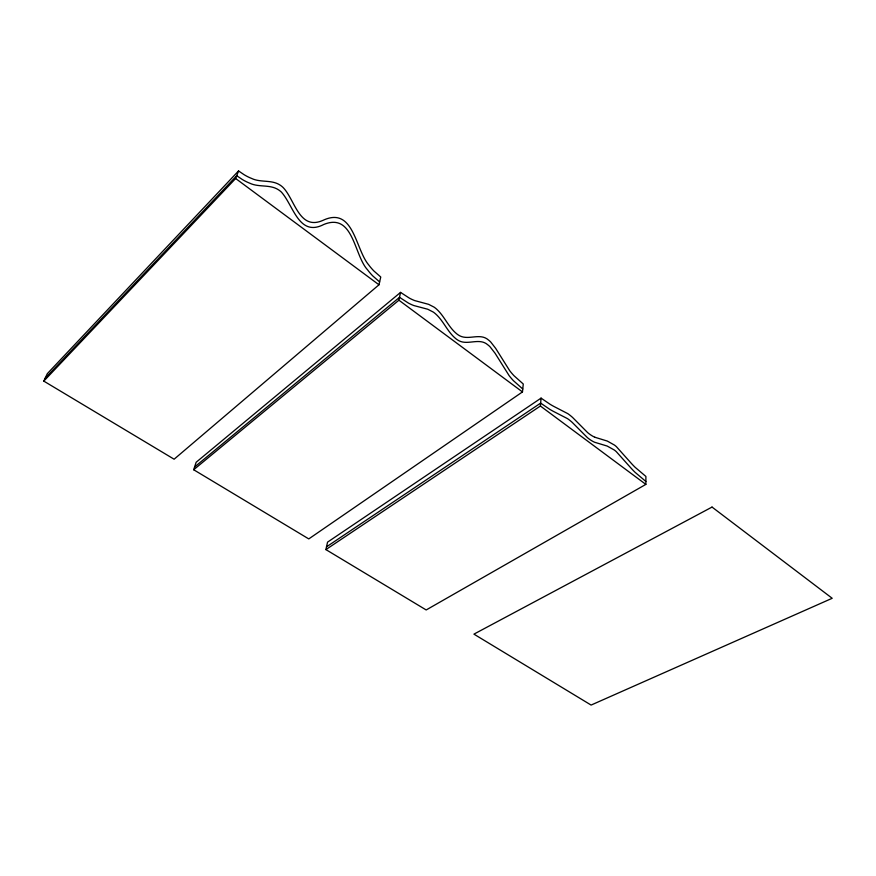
<?xml version="1.0" encoding="UTF-8"?>
<svg xmlns="http://www.w3.org/2000/svg" width="876" height="876" viewBox="0 0 876 876"><rect width="100%" height="100%" fill="white"/><g stroke="black" fill="none" stroke-linecap="round" stroke-linejoin="round"><path stroke-width="1.31" d="M594.848 437.255A29.171 14.826 57.1 0 1 587.687 432.656L572.608 417.48A34.449 18.265 57.4 0 0 567.768 413.625L554.201 406.617A73.672 37.438 55.1 0 1 550.062 404.263L541.061 398.12L327.558 542.135L325.894 549.591L426.185 609.959L645.864 484.384L645.897 476.445L635.177 467.346A55.955 27.189 58.2 0 1 630.873 462.856L616.386 446.65A24.911 12.757 58.6 0 0 614.47 445.085L607.309 441.066L594.837 437.244M325.894 549.591L540.393 406.026L541.061 398.12M522.479 391.922L523.268 384.016L513.927 375.662A37.252 19.491 54.9 0 1 509.712 370.712L495.674 348.374L490.713 341.99A13.009 7.019 54.1 0 0 488.512 340.041C480.245 332.584 468.978 340.425 459.944 335.913A15.637 8.497 53 0 1 456.867 333.931C448.37 327.131 444.57 316.28 436.522 309.064A17.608 9.756 52.3 0 0 434.091 307.147L428.627 304.344L414.808 300.621A44.785 24.254 50.7 0 1 409.399 298.136L400.551 292.398L196.158 462.265L193.673 469.744L308.779 538.915L522.479 391.922L398.919 300.205L400.551 292.398M378.98 284.788L380.764 277.002L373.964 271.045A32.149 17.608 50 0 1 368.665 264.837C355.284 249.156 353.663 205.838 322.905 220.391C299.154 230.935 294.949 199.531 283.025 187.431A12.768 7.15 46.2 0 0 280.232 185.186C271.68 179.394 260.533 182.854 251.445 178.375A36.912 20.29 44.9 0 1 244.076 174.685L238.557 170.929L47.315 373.669L43.8 381.115L174.116 459.21L378.98 284.788L235.655 178.507L238.557 170.929M45.092 378.377L236.717 175.715L242.269 179.471A37.055 20.476 44.9 0 0 249.682 183.161C258.825 187.639 270.016 184.091 278.634 189.906A12.822 7.216 46.2 0 1 281.437 192.14C293.493 205.444 298.913 237.407 323.835 224.453C353.521 212.321 353.926 255.058 367.493 269.731A32.27 17.761 50.1 0 0 372.815 275.962L379.636 281.919M43.8 381.115L235.655 178.507M194.592 466.996L399.511 297.336L408.413 303.074A44.95 24.462 50.8 0 0 413.833 305.549L427.729 309.228L433.215 312.031A17.673 9.833 52.4 0 1 435.657 313.947C443.749 321.174 447.548 332.081 456.089 338.892A15.691 8.563 53 0 0 459.188 340.873C468.266 345.385 479.544 337.424 487.888 344.892A13.063 7.074 54.1 0 1 490.089 346.841L495.071 353.258L509.164 375.684A37.383 19.644 55 0 0 513.391 380.644L522.764 389.01M193.673 469.744L398.919 300.205M326.507 546.843L540.645 403.113L549.679 409.267A73.934 37.723 55.2 0 0 553.829 411.61L567.462 418.608A34.591 18.396 57.5 0 1 572.302 422.462L587.446 437.671A29.269 14.936 57.2 0 0 594.629 442.26L607.145 446.037L614.339 450.034A25.01 12.844 58.7 0 1 616.255 451.611L630.797 467.85A56.163 27.375 58.3 0 0 635.111 472.35L645.875 481.461M540.393 406.026L645.864 484.384M712.035 507.073L473.927 634.136L591.103 705.07L832.2 598.286L712.035 507.073"/></g></svg>
